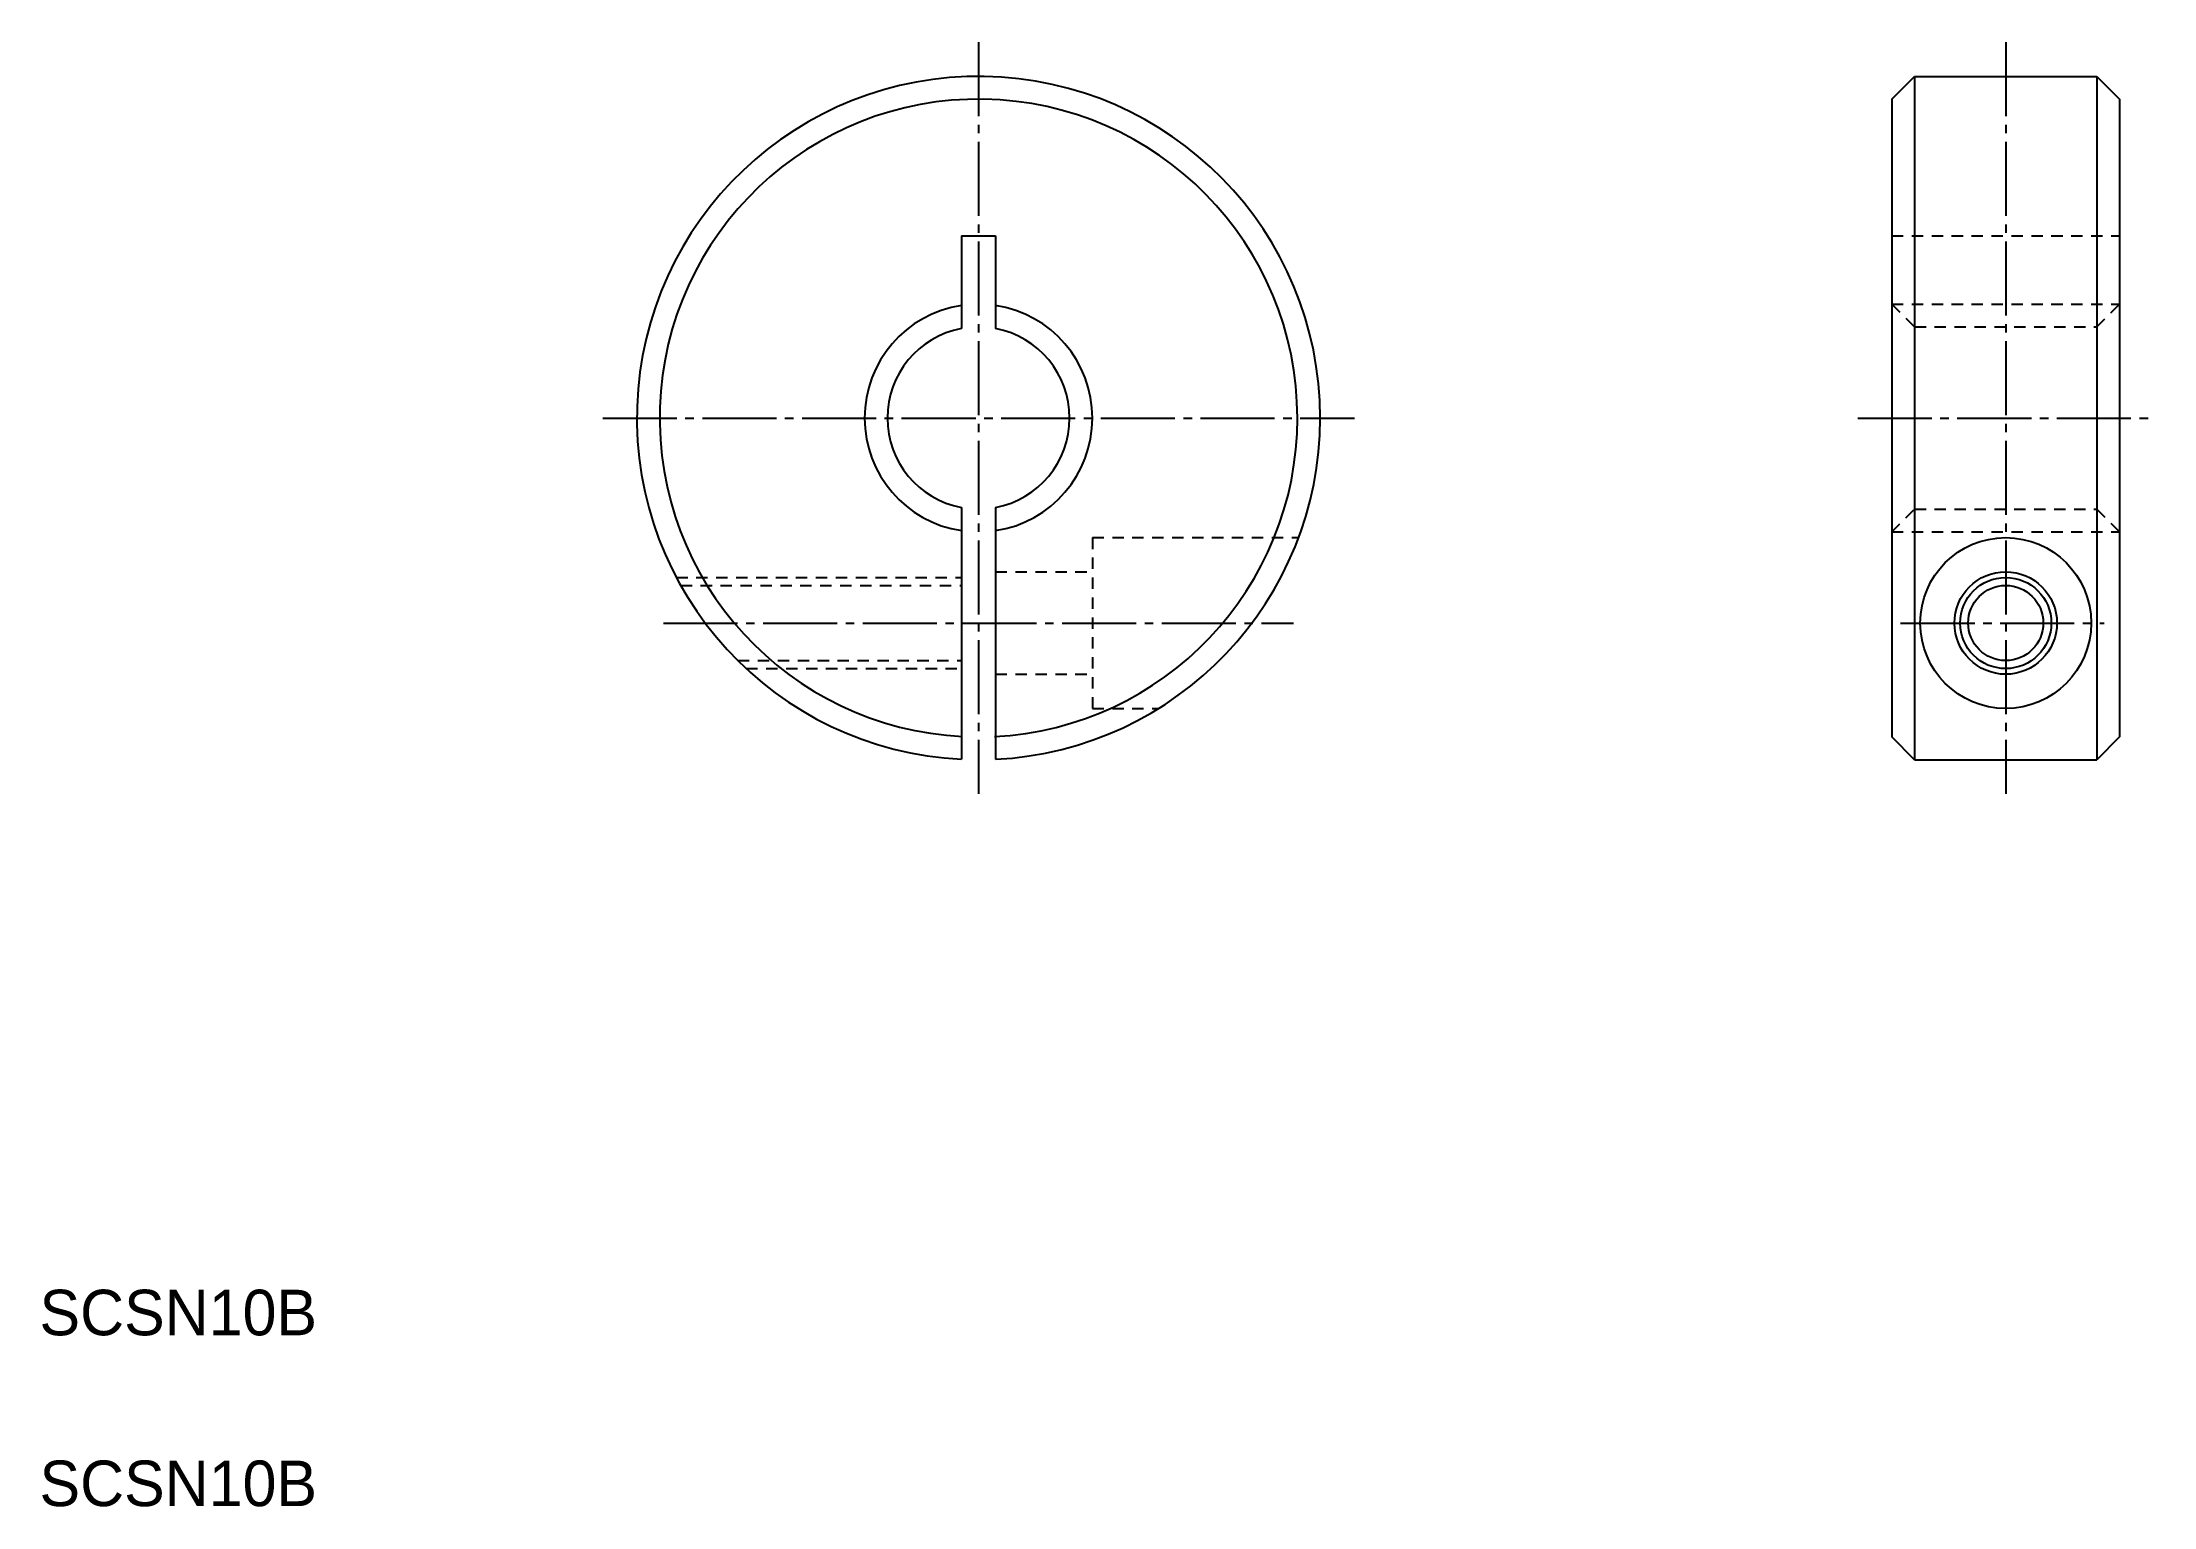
# Model space of a CAD drawing. Extents: x 5.1 to 97.8, y 5 to 69.3.
import ezdxf

# ---------------------------------------------------------------- set-up
doc = ezdxf.new("R2010")
doc.units = 0
doc.header["$LTSCALE"] = 0.25
doc.linetypes.add('CENTER', pattern=[17.5, 13, -1.5, 1.5, -1.5])
doc.linetypes.add('DASHED', pattern=[3.5, 2, -1.5])
doc.layers.get('0').update_dxf_attribs({"linetype": 'CONTINUOUS'})
doc.layers.add('CENTER', color=1, linetype='CENTER')

msp = doc.modelspace()

# ---------------------------------------------------------------- linework, layer by layer
at = {"color": 7, "linetype": 'CONTINUOUS'}
for p, q in [((86.328, 66.771), (87.328, 67.771)), ((87.328, 67.771), (87.328, 37.771)), ((87.328, 67.771), (95.328, 67.771)), ((95.328, 67.771), (95.328, 37.771)), ((95.328, 67.771), (96.328, 66.771)), ((86.328, 66.771), (86.328, 38.771)), ((96.328, 66.771), (96.328, 38.771)), ((45.479, 60.771), (45.479, 56.7)), ((45.479, 60.771), (46.979, 60.771)), ((46.979, 60.771), (46.979, 56.7)), ((45.479, 48.841), (45.479, 37.789)), ((46.979, 48.841), (46.979, 37.789)), ((87.328, 37.771), (86.328, 38.771)), ((96.328, 38.771), (95.328, 37.771)), ((87.328, 37.771), (95.328, 37.771))]:
    msp.add_line(p, q, dxfattribs=at)
at = {"color": 3, "linetype": 'DASHED'}
for p, q in [((86.328, 60.771), (96.328, 60.771)), ((86.328, 57.771), (96.328, 57.771)), ((86.328, 57.771), (87.328, 56.771)), ((95.328, 56.771), (96.328, 57.771)), ((87.328, 56.771), (95.328, 56.771)), ((86.328, 47.771), (87.328, 48.771)), ((87.328, 48.771), (95.328, 48.771)), ((95.328, 48.771), (96.328, 47.771)), ((51.229, 47.521), (51.229, 40.021)), ((51.229, 47.521), (60.28, 47.521)), ((86.328, 47.771), (96.328, 47.771)), ((32.962, 45.771), (45.479, 45.771)), ((46.979, 46.021), (51.229, 46.021)), ((33.153, 45.421), (45.479, 45.421)), ((35.666, 42.121), (45.479, 42.121)), ((36.031, 41.771), (45.479, 41.771)), ((46.979, 41.521), (51.229, 41.521)), ((51.229, 40.021), (54.131, 40.021))]:
    msp.add_line(p, q, dxfattribs=at)
for p, q in [((36.091, 45.771), (36.091, 45.771)), ((39.221, 45.771), (39.221, 45.771))]:
    msp.add_line(p, q)
msp.add_circle((91.328, 43.771), 3.75)
at = {"color": 7, "linetype": 'CONTINUOUS'}
for radius in [2.25, 1.65]:
    msp.add_circle((91.328, 43.771), radius, dxfattribs=at)
at = {"color": 3, "linetype": 'CONTINUOUS'}
msp.add_circle((91.328, 43.771), 2, dxfattribs=at)
at = {"color": 7, "linetype": 'CONTINUOUS'}
for radius, start, end in [(15, 0, 267.13403), (14, 0, 267.13403), (4, 100.80692, 259.19308), (4, 0, 79.19308), (14, 272.86599, 0), (4, 280.80692, 0), (15, 272.86599, 0)]:
    msp.add_arc((46.229, 52.771), radius, start, end, dxfattribs=at)
at = {"color": 3, "linetype": 'CONTINUOUS'}
for start, end in [(98.62693, 261.37306), (0, 81.37307), (278.62693, 0)]:
    msp.add_arc((46.229, 52.771), 5, start, end, dxfattribs=at)
at = {"layer": 'CENTER', "color": 1, "linetype": 'CENTER'}
for p, q in [((46.229, 69.271), (46.229, 36.271)), ((91.328, 69.271), (91.328, 36.271)), ((29.729, 52.771), (62.729, 52.771)), ((84.828, 52.771), (97.828, 52.771)), ((32.4, 43.771), (60.058, 43.771)), ((86.715, 43.771), (95.654, 43.771))]:
    msp.add_line(p, q, dxfattribs=at)

# ---------------------------------------------------------------- texts
for p in [(5, 12.5), (5, 5)]:
    msp.add_text('SCSN10B', height=2).set_placement(p)

doc.saveas('drawing.dxf')
